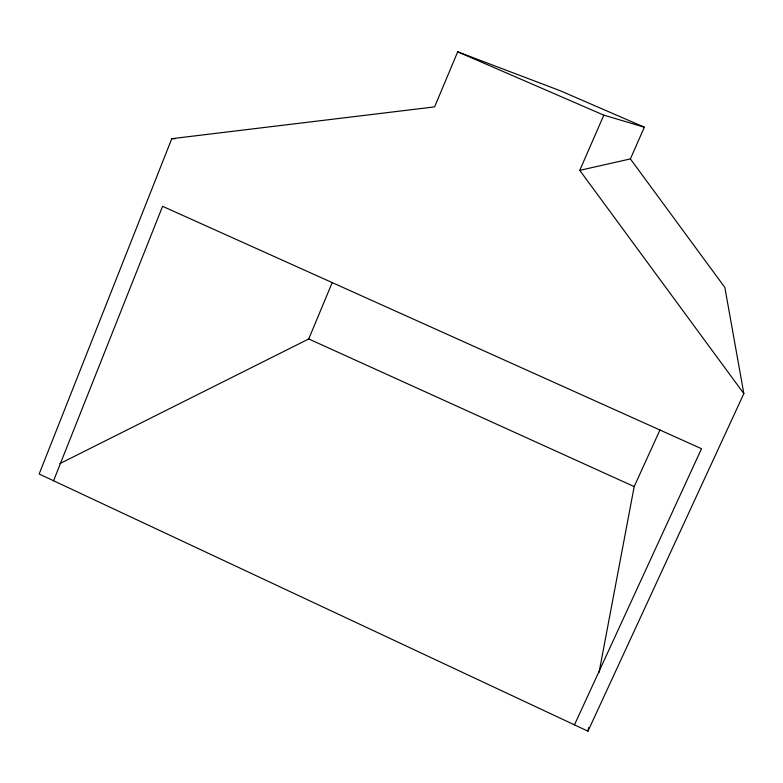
<?xml version="1.0" encoding="UTF-8"?>
<svg xmlns="http://www.w3.org/2000/svg" width="783" height="783" viewBox="0 0 783 783"><rect width="100%" height="100%" fill="white"/><g stroke="black" fill="none" stroke-linecap="round" stroke-linejoin="round"><path stroke-width="1.17" d="M587.964 731.185L743.85 393.614L579.763 170.351L630.384 158.92L644.36 127.189L559.943 90.622L457.703 51.815L434.594 106.889L171.79 138.679L39.15 473.999L587.964 731.185L588.64 727.583M599.064 672.431L634.191 486.586L660.02 429.847M53.567 480.752L162.59 206.311L701.519 448.718L574.468 724.852M59.89 463.605L308.727 338.951L332.207 282.614M579.763 170.351L603.83 115.16L644.36 127.189M171.79 138.679L175.451 138.708M457.703 51.815L603.83 115.16M308.727 338.951L634.191 486.586M630.384 158.92L724.843 287.439L743.85 393.614"/></g></svg>
